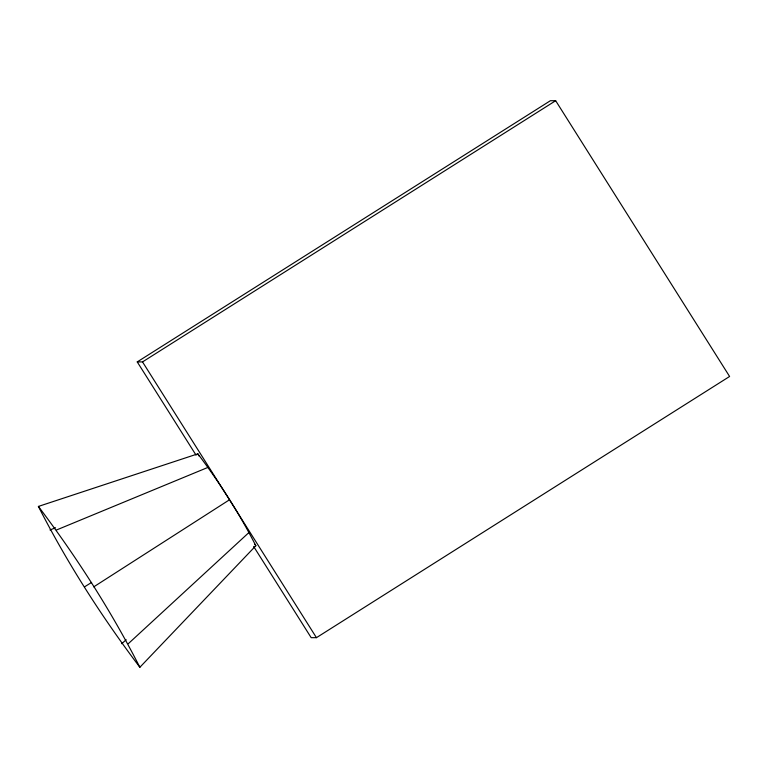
<?xml version="1.0" encoding="UTF-8"?>
<svg xmlns="http://www.w3.org/2000/svg" width="768" height="768" viewBox="0 0 768 768"><rect width="100%" height="100%" fill="white"/><g stroke="black" fill="none" stroke-linecap="round" stroke-linejoin="round"><path stroke-width="1.15" d="M139.862 667.286L255.84 545.75C239.414 513.485 219.648 482.736 197.856 453.83L38.4 506.429C67.133 562.896 101.722 616.714 139.862 667.286C111.12 610.819 76.541 557.011 38.4 506.429M128.266 643.728L249.206 532.291M121.738 643.728L126.192 639.725M93.744 586.858L229.478 499.795M196.08 455.184L137.242 361.91L550.397 100.714L555.667 100.714L729.6 376.474L316.445 637.67L311.174 637.67L253.622 546.432M137.242 361.91L142.522 361.91L555.667 100.714M84.518 586.858L91.603 582.442M56.515 529.987L208.214 467.29M49.997 529.987L55.555 527.731M254.458 543.955L255.84 545.75M142.522 361.91L316.445 637.67M197.856 453.83L198.874 455.904"/></g></svg>
